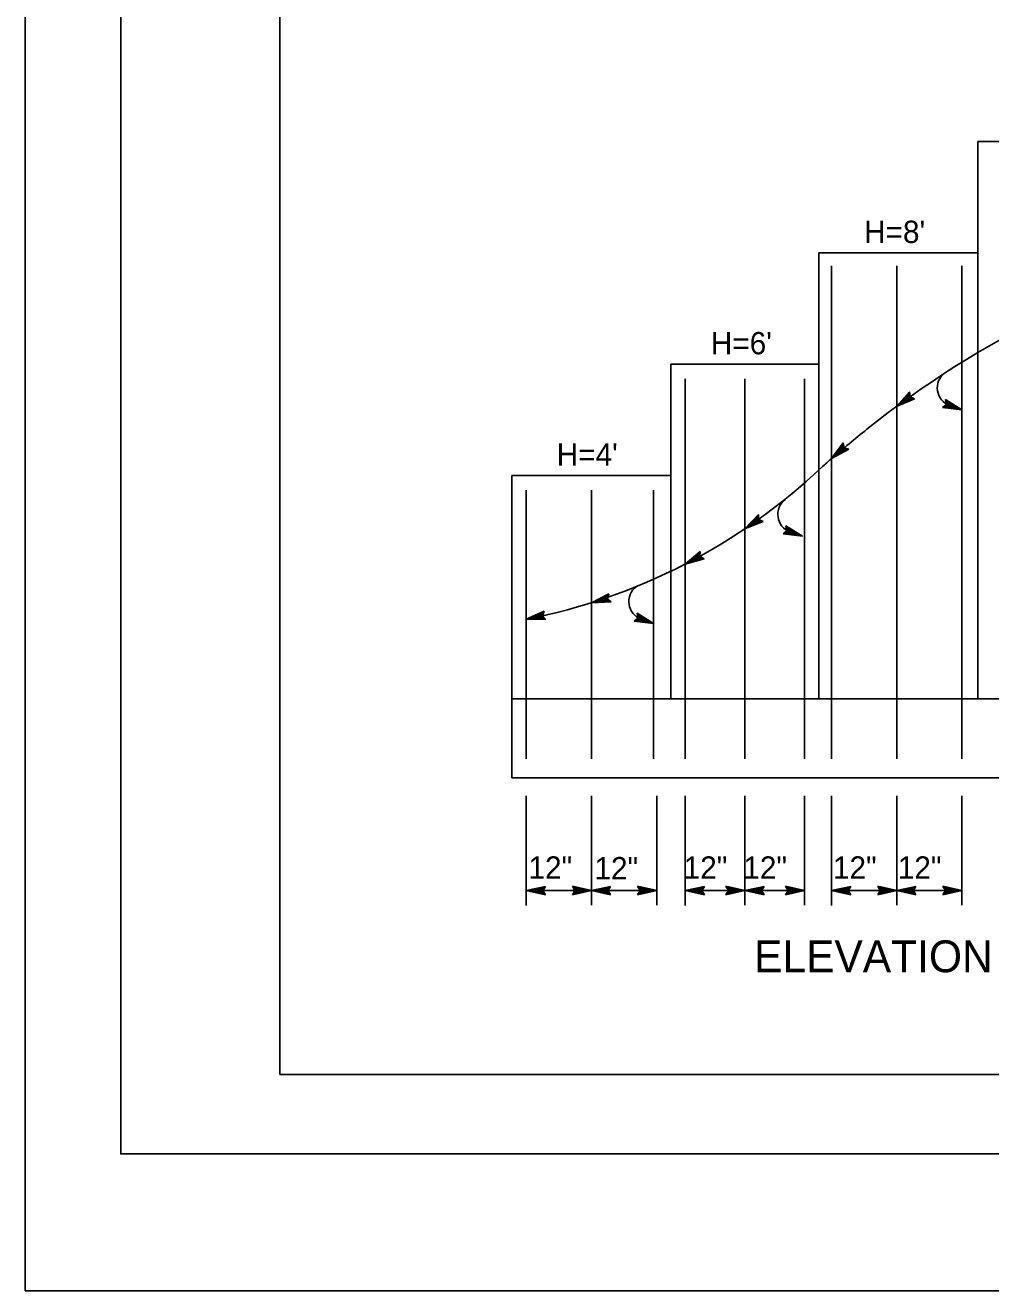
# Model space of a CAD drawing. Extents: x -894 to 866, y -472 to 714.
# Drawn here: x -894 to -590.5, y -472.4 to -74.6 of the extents above; entities that cross this region are included whole.
import ezdxf

# ---------------------------------------------------------------- set-up
doc = ezdxf.new("R2010")
doc.units = 0
for name, color, linetype in [('border_PLOTTING-ELEMENTS', 7, 'Continuous'), ('border_rw_22x34_Cut_Lines', 7, 'Continuous'), ('border_SHEET', 7, 'Continuous'), ('str_Concrete-A', 7, 'Continuous'), ('str_Reinforcement-A', 7, 'Continuous'), ('str_Text-A', 7, 'Continuous')]:
    doc.layers.add(name, color=color, linetype=linetype)

msp = doc.modelspace()

# ---------------------------------------------------------------- linework, layer by layer
at = {"layer": 'border_PLOTTING-ELEMENTS'}
for points in [[(-894.04, -472.44), (865.96, -472.44), (865.96, 713.56), (-894.04, 713.56)], [(-864.04, 670.56), (835.96, 670.56), (835.96, -429.44), (-864.04, -429.44)]]:
    msp.add_lwpolyline(points, close=True, dxfattribs=at)
at = {"layer": 'border_rw_22x34_Cut_Lines'}
msp.add_lwpolyline([(-864.04, 670.56), (835.96, 670.56), (835.96, -429.44), (-864.04, -429.44)], close=True, dxfattribs=at)
at = {"layer": 'border_SHEET'}
for p, q in [((-814.04, -404.44), (-814.04, 645.56)), ((810.96, -404.44), (-814.04, -404.44))]:
    msp.add_line(p, q, dxfattribs=at)
at = {"layer": 'str_Concrete-A'}
for p, q in [((-594.56, -111.22), (-544.56, -111.22)), ((-594.56, -111.22), (-594.56, -286.35)), ((-644.56, -146.22), (-594.56, -146.22)), ((-644.56, -146.22), (-644.56, -286.35)), ((-691.06, -181.22), (-644.56, -181.22)), ((-691.06, -181.22), (-691.06, -286.35)), ((-741.06, -216.22), (-691.06, -216.22)), ((-741.06, -216.22), (-741.06, -311.22)), ((-741.06, -286.35), (-497.06, -286.35)), ((-741.06, -311.22), (-497.06, -311.22))]:
    msp.add_line(p, q, dxfattribs=at)
at = {"layer": 'str_Reinforcement-A'}
for p, q in [((-640.5, -150.29), (-640.5, -305.2)), ((-620, -150.29), (-620, -305.2)), ((-599.5, -150.29), (-599.5, -305.2)), ((-686.5, -185.82), (-686.5, -305.2)), ((-667.75, -185.82), (-667.75, -305.2)), ((-649, -185.82), (-649, -305.2)), ((-736.5, -220.82), (-736.5, -305.2)), ((-716, -220.82), (-716, -305.2)), ((-696.5, -220.82), (-696.5, -305.2))]:
    msp.add_line(p, q, dxfattribs=at)
at = {"layer": 'str_Text-A'}
for p, q in [((-620.06, -194.49), (-615.96, -189.91)), ((-618.93, -193.68), (-615.95, -190.34)), ((-617.82, -192.88), (-615.89, -190.72)), ((-615.96, -189.91), (-615.96, -189.91)), ((-615.96, -189.91), (-615.84, -191.46)), ((-614.41, -192.08), (-620.06, -194.49)), ((-620.06, -194.49), (-620.06, -194.49)), ((-614.79, -191.92), (-618.94, -193.69)), ((-615.19, -191.76), (-617.82, -192.88)), ((-616.69, -192.07), (-615.87, -191.15)), ((-615.54, -191.58), (-616.69, -192.07)), ((-615.84, -191.46), (-614.41, -192.08)), ((-614.41, -192.08), (-614.41, -192.08)), ((-605.59, -194.79), (-604.39, -193.81)), ((-599.5, -195.57), (-605.59, -194.79)), ((-605.59, -194.79), (-605.59, -194.79)), ((-600.81, -195.11), (-605.25, -194.53)), ((-602.1, -194.63), (-604.97, -194.27)), ((-604.39, -193.81), (-604.69, -192.28)), ((-604.69, -192.28), (-604.69, -192.28)), ((-604.69, -192.28), (-599.5, -195.57)), ((-603.4, -194.16), (-604.62, -194.01)), ((-604.6, -192.69), (-600.8, -195.1)), ((-604.51, -193.1), (-602.1, -194.63)), ((-604.46, -193.49), (-603.4, -194.16)), ((-603.43, -194.15), (-599.5, -195.57)), ((-599.5, -195.57), (-599.5, -195.57)), ((-640.5, -210.85), (-636.84, -205.91)), ((-639.45, -209.93), (-636.79, -206.33)), ((-638.41, -209.04), (-636.69, -206.71)), ((-636.84, -205.91), (-636.84, -205.91)), ((-636.84, -205.91), (-636.57, -207.43)), ((-635.09, -207.92), (-640.5, -210.85)), ((-635.49, -207.79), (-639.46, -209.94)), ((-635.9, -207.68), (-638.41, -209.04)), ((-637.37, -208.13), (-636.63, -207.13)), ((-636.26, -207.53), (-637.37, -208.13)), ((-636.57, -207.43), (-635.09, -207.92)), ((-635.09, -207.92), (-635.09, -207.92)), ((-640.5, -210.85), (-640.5, -210.85)), ((-667.75, -232.91), (-663.53, -228.44)), ((-662.03, -230.65), (-667.75, -232.91)), ((-662.41, -230.47), (-666.61, -232.14)), ((-666.6, -232.13), (-663.53, -228.87)), ((-665.46, -231.36), (-663.48, -229.25)), ((-662.81, -230.31), (-665.46, -231.36)), ((-664.32, -230.58), (-663.47, -229.68)), ((-663.15, -230.12), (-664.32, -230.58)), ((-663.53, -228.44), (-663.53, -228.44)), ((-663.53, -228.44), (-663.45, -229.99)), ((-663.45, -229.99), (-662.03, -230.65)), ((-662.03, -230.65), (-662.03, -230.65)), ((-667.75, -232.91), (-667.75, -232.91)), ((-655.76, -234.5), (-654.55, -233.52)), ((-649.66, -235.29), (-655.76, -234.5)), ((-655.76, -234.5), (-655.76, -234.5)), ((-650.97, -234.82), (-655.41, -234.25)), ((-652.26, -234.35), (-655.13, -233.98)), ((-654.55, -233.52), (-654.85, -231.99)), ((-654.85, -231.99), (-654.85, -231.99)), ((-654.85, -231.99), (-649.66, -235.29)), ((-653.56, -233.88), (-654.79, -233.72)), ((-654.77, -232.4), (-650.96, -234.82)), ((-654.67, -232.82), (-652.26, -234.35)), ((-654.62, -233.2), (-653.56, -233.88)), ((-653.6, -233.87), (-649.66, -235.29)), ((-649.66, -235.29), (-649.66, -235.29)), ((-686.5, -244), (-681.8, -240.05)), ((-680.56, -242.41), (-686.5, -244)), ((-685.27, -243.36), (-681.84, -240.47)), ((-680.92, -242.2), (-685.27, -243.37)), ((-684.05, -242.73), (-681.83, -240.86)), ((-681.29, -241.99), (-684.05, -242.73)), ((-682.82, -242.09), (-681.88, -241.29)), ((-681.61, -241.76), (-682.82, -242.09)), ((-681.8, -240.05), (-681.89, -241.6)), ((-681.89, -241.6), (-680.56, -242.41)), ((-681.8, -240.05), (-681.8, -240.05)), ((-680.56, -242.41), (-680.56, -242.41)), ((-686.5, -244), (-686.5, -244)), ((-716, -256.16), (-710.55, -253.32)), ((-714.66, -255.79), (-710.68, -253.73)), ((-713.33, -255.44), (-710.76, -254.11)), ((-712, -255.09), (-710.9, -254.51)), ((-710.55, -253.32), (-710.98, -254.81)), ((-710.55, -253.32), (-710.55, -253.32)), ((-709.86, -255.9), (-716, -256.16)), ((-716, -256.16), (-716, -256.16)), ((-710.16, -255.61), (-714.67, -255.8)), ((-710.48, -255.32), (-713.33, -255.44)), ((-710.74, -255.03), (-712, -255.09)), ((-710.98, -254.81), (-709.86, -255.9)), ((-709.86, -255.9), (-709.86, -255.9)), ((-736.5, -261.37), (-730.92, -258.79)), ((-730.35, -261.39), (-736.5, -261.37)), ((-736.5, -261.37), (-736.5, -261.37)), ((-730.64, -261.09), (-735.15, -261.08)), ((-735.14, -261.07), (-731.08, -259.19)), ((-733.8, -260.78), (-731.17, -259.57)), ((-730.94, -260.79), (-733.8, -260.78)), ((-732.45, -260.49), (-731.33, -259.97)), ((-731.19, -260.49), (-732.45, -260.49)), ((-730.92, -258.79), (-731.42, -260.26)), ((-731.42, -260.26), (-730.35, -261.39)), ((-730.92, -258.79), (-730.92, -258.79)), ((-730.35, -261.39), (-730.35, -261.39)), ((-702.59, -261.96), (-701.39, -260.98)), ((-696.5, -262.74), (-702.59, -261.96)), ((-702.59, -261.96), (-702.59, -261.96)), ((-697.81, -262.28), (-702.25, -261.7)), ((-699.1, -261.8), (-701.97, -261.43)), ((-701.39, -260.98), (-701.69, -259.45)), ((-701.69, -259.45), (-701.69, -259.45)), ((-701.69, -259.45), (-696.5, -262.74)), ((-700.4, -261.33), (-701.62, -261.18)), ((-701.6, -259.86), (-697.8, -262.27)), ((-701.51, -260.27), (-699.1, -261.8)), ((-701.46, -260.66), (-700.4, -261.33)), ((-696.5, -262.74), (-696.5, -262.74)), ((-736.5, -351.32), (-736.5, -316.82)), ((-716, -351.26), (-716, -316.82)), ((-695.5, -351.26), (-695.5, -316.82)), ((-695.5, -338.62), (-695.5, -316.82)), ((-686.5, -351.32), (-686.5, -316.82)), ((-667.75, -351.26), (-667.75, -316.82)), ((-649, -351.26), (-649, -316.82)), ((-649, -338.62), (-649, -316.82)), ((-640.5, -351.32), (-640.5, -316.82)), ((-620, -351.26), (-620, -316.82)), ((-599.5, -351.26), (-599.5, -316.82)), ((-599.5, -338.62), (-599.5, -316.82)), ((-736.5, -346.66), (-730.5, -345.33)), ((-735.11, -346.66), (-730.73, -345.69)), ((-733.74, -346.67), (-730.91, -346.04)), ((-730.5, -345.33), (-731.3, -346.66)), ((-730.5, -345.33), (-730.5, -345.33)), ((-721.2, -346.66), (-722, -345.32)), ((-722, -345.32), (-722, -345.32)), ((-722, -345.32), (-716, -346.66)), ((-721.78, -345.68), (-717.38, -346.66)), ((-721.55, -346.04), (-718.76, -346.66)), ((-716, -346.66), (-710, -345.33)), ((-714.61, -346.66), (-710.23, -345.69)), ((-713.24, -346.67), (-710.41, -346.04)), ((-710, -345.33), (-710.8, -346.66)), ((-710, -345.33), (-710, -345.33)), ((-700.7, -346.66), (-701.5, -345.32)), ((-701.5, -345.32), (-701.5, -345.32)), ((-701.5, -345.32), (-695.5, -346.66)), ((-701.28, -345.68), (-696.88, -346.66)), ((-701.05, -346.04), (-698.26, -346.66)), ((-686.5, -346.66), (-680.5, -345.33)), ((-685.11, -346.66), (-680.73, -345.69)), ((-683.74, -346.67), (-680.91, -346.04)), ((-680.5, -345.33), (-681.3, -346.66)), ((-680.5, -345.33), (-680.5, -345.33)), ((-672.95, -346.66), (-673.75, -345.32)), ((-673.75, -345.32), (-673.75, -345.32)), ((-673.75, -345.32), (-667.75, -346.66)), ((-673.53, -345.68), (-669.13, -346.66)), ((-673.3, -346.04), (-670.51, -346.66)), ((-667.75, -346.66), (-661.75, -345.33)), ((-666.36, -346.66), (-661.98, -345.69)), ((-664.99, -346.67), (-662.16, -346.04)), ((-661.75, -345.33), (-662.55, -346.66)), ((-661.75, -345.33), (-661.75, -345.33)), ((-654.2, -346.66), (-655, -345.32)), ((-655, -345.32), (-655, -345.32)), ((-655, -345.32), (-649, -346.66)), ((-654.78, -345.68), (-650.38, -346.66)), ((-654.55, -346.04), (-651.76, -346.66)), ((-640.5, -346.66), (-634.5, -345.33)), ((-639.11, -346.66), (-634.73, -345.69)), ((-637.74, -346.67), (-634.91, -346.04)), ((-634.5, -345.33), (-635.3, -346.66)), ((-634.5, -345.33), (-634.5, -345.33)), ((-625.2, -346.66), (-626, -345.32)), ((-626, -345.32), (-626, -345.32)), ((-626, -345.32), (-620, -346.66)), ((-625.78, -345.68), (-621.38, -346.66)), ((-625.55, -346.04), (-622.76, -346.66)), ((-620, -346.66), (-614, -345.33)), ((-618.61, -346.66), (-614.23, -345.69)), ((-617.23, -346.67), (-614.41, -346.04)), ((-614, -345.33), (-614.8, -346.66)), ((-614, -345.33), (-614, -345.33)), ((-604.7, -346.66), (-605.5, -345.32)), ((-605.5, -345.32), (-605.5, -345.32)), ((-605.5, -345.32), (-599.5, -346.66)), ((-605.28, -345.68), (-600.88, -346.66)), ((-605.05, -346.04), (-602.26, -346.66)), ((-730.5, -348), (-736.5, -346.66)), ((-736.5, -346.66), (-736.5, -346.66)), ((-736.5, -346.66), (-716, -346.66)), ((-730.71, -347.65), (-735.12, -346.67)), ((-730.95, -347.29), (-733.74, -346.67)), ((-732.35, -346.67), (-731.15, -346.4)), ((-731.12, -346.94), (-732.35, -346.67)), ((-731.3, -346.66), (-730.5, -348)), ((-730.5, -348), (-730.5, -348)), ((-716, -346.66), (-722, -347.99)), ((-722, -347.99), (-721.2, -346.66)), ((-722, -347.99), (-722, -347.99)), ((-717.39, -346.67), (-721.76, -347.64)), ((-718.76, -346.66), (-721.59, -347.29)), ((-721.37, -346.39), (-720.14, -346.66)), ((-720.14, -346.66), (-721.35, -346.93)), ((-710, -348), (-716, -346.66)), ((-716, -346.66), (-716, -346.66)), ((-716, -346.66), (-716, -346.66)), ((-716, -346.66), (-695.5, -346.66)), ((-710.21, -347.65), (-714.62, -346.67)), ((-710.45, -347.29), (-713.24, -346.67)), ((-711.85, -346.67), (-710.64, -346.4)), ((-710.62, -346.94), (-711.85, -346.67)), ((-710.8, -346.66), (-710, -348)), ((-710, -348), (-710, -348)), ((-695.5, -346.66), (-701.5, -347.99)), ((-701.5, -347.99), (-700.7, -346.66)), ((-701.5, -347.99), (-701.5, -347.99)), ((-696.89, -346.67), (-701.26, -347.64)), ((-698.26, -346.66), (-701.09, -347.29)), ((-700.87, -346.39), (-699.64, -346.66)), ((-699.64, -346.66), (-700.85, -346.93)), ((-695.5, -346.66), (-695.5, -346.66)), ((-680.5, -348), (-686.5, -346.66)), ((-686.5, -346.66), (-686.5, -346.66)), ((-686.5, -346.66), (-667.75, -346.66)), ((-680.71, -347.65), (-685.12, -346.67)), ((-680.95, -347.29), (-683.74, -346.67)), ((-682.35, -346.67), (-681.15, -346.4)), ((-681.12, -346.94), (-682.35, -346.67)), ((-681.3, -346.66), (-680.5, -348)), ((-680.5, -348), (-680.5, -348)), ((-667.75, -346.66), (-673.75, -347.99)), ((-673.75, -347.99), (-672.95, -346.66)), ((-673.75, -347.99), (-673.75, -347.99)), ((-669.14, -346.67), (-673.51, -347.64)), ((-670.51, -346.66), (-673.34, -347.29)), ((-673.12, -346.39), (-671.89, -346.66)), ((-671.89, -346.66), (-673.1, -346.93)), ((-661.75, -348), (-667.75, -346.66)), ((-667.75, -346.66), (-667.75, -346.66)), ((-667.75, -346.66), (-667.75, -346.66)), ((-667.75, -346.66), (-649, -346.66)), ((-661.96, -347.65), (-666.37, -346.67)), ((-662.2, -347.29), (-664.99, -346.67)), ((-663.6, -346.67), (-662.39, -346.4)), ((-662.37, -346.94), (-663.6, -346.67)), ((-662.55, -346.66), (-661.75, -348)), ((-661.75, -348), (-661.75, -348)), ((-649, -346.66), (-655, -347.99)), ((-655, -347.99), (-654.2, -346.66)), ((-655, -347.99), (-655, -347.99)), ((-650.39, -346.67), (-654.76, -347.64)), ((-651.76, -346.66), (-654.59, -347.29)), ((-654.37, -346.39), (-653.14, -346.66)), ((-653.14, -346.66), (-654.35, -346.93)), ((-649, -346.66), (-649, -346.66)), ((-634.5, -348), (-640.5, -346.66)), ((-640.5, -346.66), (-640.5, -346.66)), ((-640.5, -346.66), (-620, -346.66)), ((-634.71, -347.65), (-639.12, -346.67)), ((-634.95, -347.29), (-637.74, -346.67)), ((-636.35, -346.67), (-635.15, -346.4)), ((-635.12, -346.94), (-636.35, -346.67)), ((-635.3, -346.66), (-634.5, -348)), ((-634.5, -348), (-634.5, -348)), ((-620, -346.66), (-626, -347.99)), ((-626, -347.99), (-625.2, -346.66)), ((-626, -347.99), (-626, -347.99)), ((-621.39, -346.67), (-625.76, -347.64)), ((-622.76, -346.66), (-625.59, -347.29)), ((-625.37, -346.39), (-624.14, -346.66)), ((-624.14, -346.66), (-625.35, -346.93)), ((-614, -348), (-620, -346.66)), ((-620, -346.66), (-620, -346.66)), ((-620, -346.66), (-620, -346.66)), ((-620, -346.66), (-599.5, -346.66)), ((-614.21, -347.65), (-618.62, -346.67)), ((-614.45, -347.29), (-617.23, -346.67)), ((-615.85, -346.67), (-614.64, -346.4)), ((-614.62, -346.94), (-615.85, -346.67)), ((-614.8, -346.66), (-614, -348)), ((-614, -348), (-614, -348)), ((-599.5, -346.66), (-605.5, -347.99)), ((-605.5, -347.99), (-604.7, -346.66)), ((-605.5, -347.99), (-605.5, -347.99)), ((-600.89, -346.67), (-605.26, -347.64)), ((-602.26, -346.66), (-605.09, -347.29)), ((-604.87, -346.39), (-603.64, -346.66)), ((-603.64, -346.66), (-604.85, -346.93)), ((-599.5, -346.66), (-599.5, -346.66))]:
    msp.add_line(p, q, dxfattribs=at)
for centre, radius, start, end in [((-431.07, -451.57), 319.08, 104.0535, 128.431), ((-601.38, -188.64), 5.88, 127.5897, 249.5272), ((-341.39, -559.5), 459.37, 128.8267, 130.6265), ((-431.07, -451.57), 319.08, 131.0101, 131.766), ((-772.38, -77.45), 187.39, 281.038, 313.4078), ((-651.54, -228.36), 5.88, 127.5897, 249.5272), ((-698.38, -255.81), 5.88, 127.5897, 249.5272)]:
    msp.add_arc(centre, radius, start, end, dxfattribs=at)

# ---------------------------------------------------------------- texts
for s, height, p in [("H=8'", 7, (-630.29, -143.07)), ("H=6'", 7, (-678.49, -178.07)), ("H=4'", 7, (-726.96, -213.07)), ('12"', 7, (-735.82, -342.91)), ('12"', 7, (-715.08, -343.11)), ('12"', 7, (-687.02, -342.91)), ('12"', 7, (-668.26, -342.91)), ('12"', 7, (-640.08, -342.91)), ('12"', 7, (-619.69, -342.91)), ('ELEVATION', 10, (-664.89, -372.32))]:
    msp.add_text(s, height=height, dxfattribs=at).set_placement(p)

doc.saveas('drawing.dxf')
